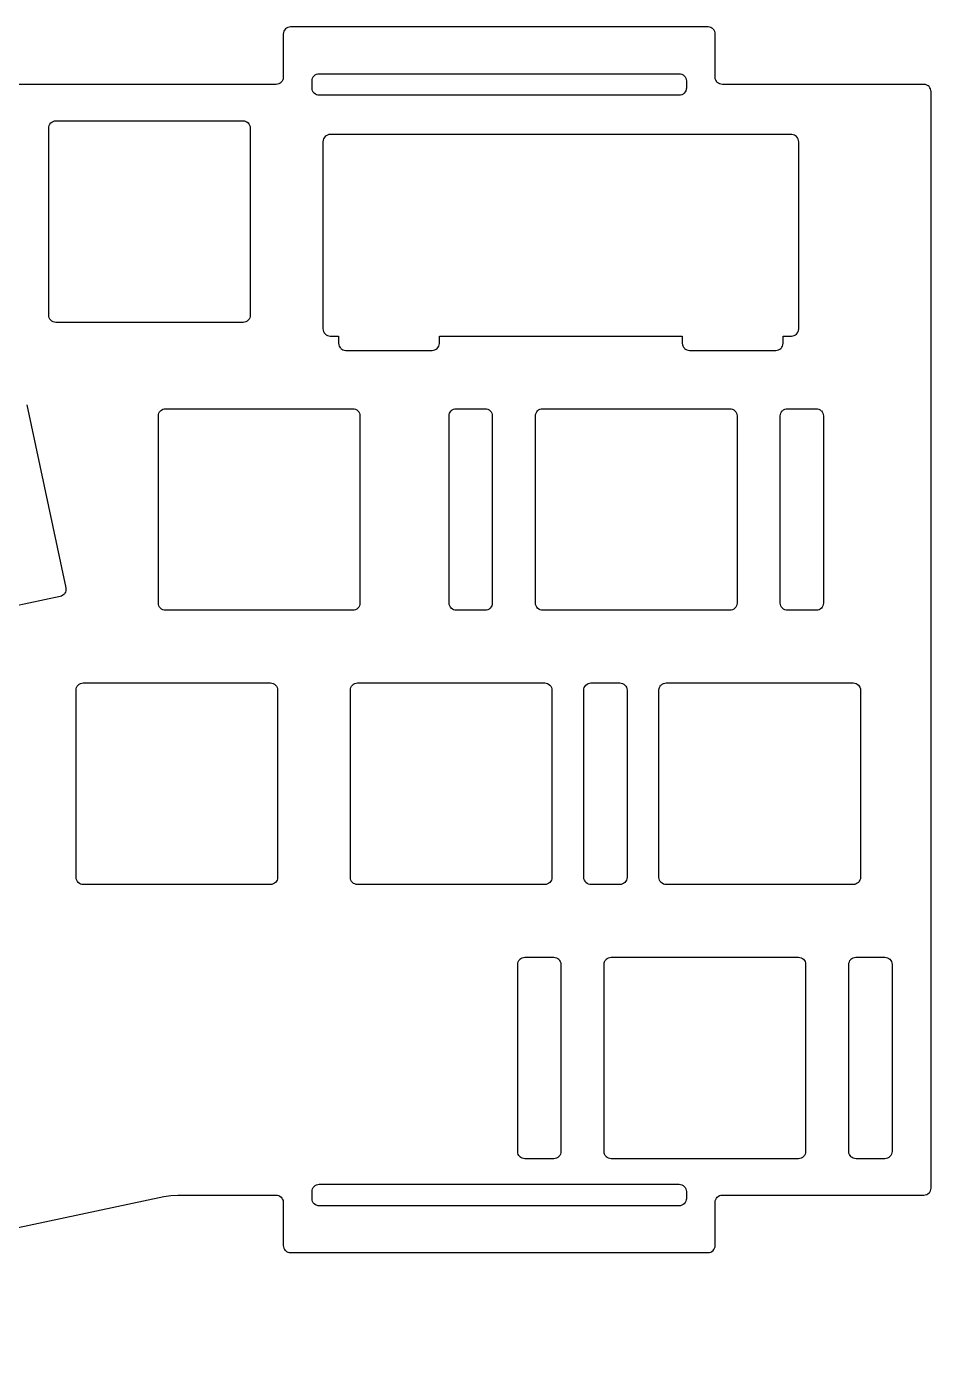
# Model space of a CAD drawing. Header units: millimetres. Extents: x 16 to 293, y 10 to 114.
# Drawn here: x 230.5 to 293.3, y 20.3 to 113.6 of the extents above; entities that cross this region are included whole.
import ezdxf

# ---------------------------------------------------------------- set-up
doc = ezdxf.new("R2010")
doc.units = ezdxf.units.MM
doc.layers.get('0').update_dxf_attribs({"lineweight": 25, "true_color": 0x000000})

# ---------------------------------------------------------------- blocks, each defined once
blk = doc.blocks.new('plate')
for p, q in [((95.592, 48.562), (95.494, 48.552)), ((124.592, 48.562), (95.592, 48.562)), ((124.69, 48.552), (124.596, 48.562)), ((95.103, 48.164), (95.092, 48.066)), ((95.092, 48.062), (95.092, 45.062)), ((95.133, 48.261), (95.103, 48.164)), ((95.176, 48.339), (95.133, 48.261)), ((95.239, 48.416), (95.176, 48.339)), ((95.315, 48.478), (95.242, 48.418)), ((95.401, 48.524), (95.315, 48.478)), ((95.494, 48.552), (95.401, 48.524)), ((124.784, 48.524), (124.69, 48.552)), ((124.87, 48.478), (124.784, 48.524)), ((124.946, 48.416), (124.87, 48.478)), ((125.013, 48.333), (124.949, 48.413)), ((125.059, 48.242), (125.013, 48.333)), ((125.085, 48.148), (125.059, 48.242)), ((125.092, 48.062), (125.085, 48.148)), ((125.092, 45.062), (125.092, 48.062)), ((95.056, 44.874), (95.008, 44.785)), ((95.083, 44.964), (95.056, 44.874)), ((95.092, 45.062), (95.083, 44.964)), ((97.092, 44.812), (97.1, 44.902)), ((97.1, 44.902), (97.127, 44.996)), ((97.127, 44.996), (97.176, 45.089)), ((97.176, 45.089), (97.236, 45.163)), ((97.239, 45.166), (97.312, 45.226)), ((97.312, 45.226), (97.401, 45.274)), ((97.401, 45.274), (97.494, 45.302)), ((97.494, 45.302), (97.588, 45.312)), ((97.592, 45.312), (122.592, 45.312)), ((122.592, 45.312), (122.69, 45.302)), ((122.69, 45.302), (122.78, 45.275)), ((122.78, 45.275), (122.863, 45.232)), ((122.863, 45.232), (122.943, 45.168)), ((122.946, 45.166), (123.006, 45.093)), ((123.006, 45.093), (123.051, 45.011)), ((123.051, 45.011), (123.082, 44.914)), ((123.082, 44.914), (123.092, 44.816)), ((125.104, 44.956), (125.092, 45.058)), ((125.132, 44.867), (125.104, 44.956)), ((125.178, 44.781), (125.132, 44.867)), ((94.592, 44.562), (30.35, 44.562)), ((94.69, 44.572), (94.596, 44.562)), ((94.784, 44.6), (94.69, 44.572)), ((94.87, 44.646), (94.784, 44.6)), ((94.946, 44.708), (94.87, 44.646)), ((95.008, 44.785), (94.949, 44.711)), ((97.092, 44.312), (97.092, 44.812)), ((97.103, 44.21), (97.092, 44.308)), ((97.132, 44.117), (97.103, 44.21)), ((97.176, 44.035), (97.132, 44.117)), ((97.239, 43.958), (97.176, 44.035)), ((97.321, 43.892), (97.242, 43.956)), ((97.401, 43.85), (97.321, 43.892)), ((122.873, 43.898), (122.787, 43.852)), ((122.946, 43.958), (122.873, 43.898)), ((123.013, 44.041), (122.949, 43.961)), ((123.057, 44.128), (123.013, 44.041)), ((123.085, 44.226), (123.057, 44.128)), ((123.092, 44.312), (123.085, 44.226)), ((123.092, 44.812), (123.092, 44.312)), ((125.239, 44.708), (125.178, 44.781)), ((125.315, 44.646), (125.242, 44.706)), ((125.401, 44.6), (125.315, 44.646)), ((125.494, 44.572), (125.401, 44.6)), ((125.592, 44.562), (125.494, 44.572)), ((139.592, 44.562), (125.592, 44.562)), ((139.705, 44.549), (139.6, 44.562)), ((139.794, 44.52), (139.705, 44.549)), ((139.881, 44.47), (139.794, 44.52)), ((139.951, 44.41), (139.881, 44.47)), ((140.013, 44.332), (139.951, 44.41)), ((140.056, 44.249), (140.013, 44.332)), ((140.083, 44.159), (140.056, 44.249)), ((140.092, 44.062), (140.083, 44.159)), ((140.092, -32.09), (140.092, 44.062)), ((97.498, 43.821), (97.401, 43.85)), ((97.592, 43.812), (97.498, 43.821)), ((122.592, 43.812), (97.592, 43.812)), ((122.694, 43.822), (122.596, 43.812)), ((122.787, 43.852), (122.694, 43.822)), ((79.104, 41.997), (79.197, 42.027)), ((79.104, 41.997), (79.197, 42.027)), ((79.197, 42.027), (79.295, 42.037)), ((79.197, 42.027), (79.295, 42.037)), ((79.299, 42.037), (92.299, 42.037)), ((79.299, 42.037), (92.299, 42.037)), ((92.299, 42.037), (92.401, 42.027)), ((92.299, 42.037), (92.401, 42.027)), ((92.401, 42.027), (92.486, 42)), ((92.401, 42.027), (92.486, 42)), ((78.799, 41.537), (78.807, 41.627)), ((78.799, 41.537), (78.807, 41.627)), ((78.799, 28.537), (78.799, 41.537)), ((78.799, 28.537), (78.799, 41.537)), ((78.807, 41.627), (78.834, 41.721)), ((78.807, 41.627), (78.834, 41.721)), ((78.834, 41.721), (78.883, 41.814)), ((78.834, 41.721), (78.883, 41.814)), ((78.883, 41.814), (78.942, 41.888)), ((78.883, 41.814), (78.942, 41.888)), ((78.945, 41.891), (79.018, 41.951)), ((78.945, 41.891), (79.018, 41.951)), ((79.018, 41.951), (79.104, 41.997)), ((79.018, 41.951), (79.104, 41.997)), ((92.486, 42), (92.573, 41.955)), ((92.486, 42), (92.573, 41.955)), ((92.573, 41.955), (92.649, 41.893)), ((92.573, 41.955), (92.649, 41.893)), ((92.652, 41.891), (92.712, 41.818)), ((92.652, 41.891), (92.712, 41.818)), ((92.712, 41.818), (92.759, 41.732)), ((92.712, 41.818), (92.759, 41.732)), ((92.759, 41.732), (92.789, 41.635)), ((92.759, 41.732), (92.789, 41.635)), ((92.789, 41.635), (92.799, 41.541)), ((92.789, 41.635), (92.799, 41.541)), ((92.799, 41.537), (92.799, 28.537)), ((92.799, 41.537), (92.799, 28.537)), ((97.859, 40.686), (97.848, 40.588)), ((97.859, 40.686), (97.848, 40.588)), ((97.848, 40.584), (97.848, 27.585)), ((97.848, 40.584), (97.848, 27.585)), ((97.889, 40.783), (97.859, 40.686)), ((97.889, 40.783), (97.859, 40.686)), ((97.935, 40.865), (97.889, 40.783)), ((97.935, 40.865), (97.889, 40.783)), ((97.995, 40.938), (97.935, 40.865)), ((97.995, 40.938), (97.935, 40.865)), ((98.071, 41.001), (97.998, 40.941)), ((98.071, 41.001), (97.998, 40.941)), ((98.157, 41.047), (98.071, 41.001)), ((98.157, 41.047), (98.071, 41.001)), ((98.251, 41.075), (98.157, 41.047)), ((98.251, 41.075), (98.157, 41.047)), ((98.349, 41.085), (98.251, 41.075)), ((98.349, 41.085), (98.251, 41.075)), ((111.348, 41.085), (98.349, 41.085)), ((111.348, 41.085), (98.349, 41.085)), ((111.36, 41.084), (111.348, 41.085)), ((111.36, 41.084), (111.348, 41.085)), ((130.399, 41.085), (111.36, 41.084)), ((130.399, 41.085), (111.36, 41.084)), ((130.503, 41.074), (130.407, 41.085)), ((130.503, 41.074), (130.407, 41.085)), ((130.593, 41.045), (130.503, 41.074)), ((130.593, 41.045), (130.503, 41.074)), ((130.681, 40.997), (130.593, 41.045)), ((130.681, 40.997), (130.593, 41.045)), ((130.752, 40.938), (130.681, 40.997)), ((130.752, 40.938), (130.681, 40.997)), ((130.815, 40.861), (130.752, 40.938)), ((130.815, 40.861), (130.752, 40.938)), ((130.862, 40.772), (130.815, 40.861)), ((130.862, 40.772), (130.815, 40.861)), ((130.889, 40.681), (130.862, 40.772)), ((130.889, 40.681), (130.862, 40.772)), ((130.898, 40.584), (130.889, 40.681)), ((130.898, 40.584), (130.889, 40.681)), ((130.898, 27.585), (130.898, 40.584)), ((130.898, 27.585), (130.898, 40.584)), ((78.808, 28.439), (78.799, 28.533)), ((78.808, 28.439), (78.799, 28.533)), ((78.838, 28.342), (78.808, 28.439)), ((78.838, 28.342), (78.808, 28.439)), ((78.883, 28.26), (78.838, 28.342)), ((78.883, 28.26), (78.838, 28.342)), ((78.945, 28.183), (78.883, 28.26)), ((78.945, 28.183), (78.883, 28.26)), ((79.024, 28.119), (78.948, 28.181)), ((79.024, 28.119), (78.948, 28.181)), ((79.111, 28.074), (79.024, 28.119)), ((79.111, 28.074), (79.024, 28.119)), ((79.204, 28.046), (79.111, 28.074)), ((79.204, 28.046), (79.111, 28.074)), ((79.299, 28.037), (79.204, 28.046)), ((79.299, 28.037), (79.204, 28.046)), ((92.299, 28.037), (79.299, 28.037)), ((92.299, 28.037), (79.299, 28.037)), ((92.401, 28.047), (92.303, 28.037)), ((92.401, 28.047), (92.303, 28.037)), ((92.494, 28.077), (92.401, 28.047)), ((92.494, 28.077), (92.401, 28.047)), ((92.579, 28.123), (92.494, 28.077)), ((92.579, 28.123), (92.494, 28.077)), ((92.652, 28.183), (92.579, 28.123)), ((92.652, 28.183), (92.579, 28.123)), ((92.717, 28.263), (92.655, 28.186)), ((92.717, 28.263), (92.655, 28.186)), ((92.764, 28.353), (92.717, 28.263)), ((92.764, 28.353), (92.717, 28.263)), ((92.79, 28.447), (92.764, 28.353)), ((92.79, 28.447), (92.764, 28.353)), ((92.799, 28.537), (92.79, 28.447)), ((92.799, 28.537), (92.79, 28.447)), ((97.848, 27.585), (97.856, 27.498)), ((97.848, 27.585), (97.856, 27.498)), ((97.856, 27.498), (97.883, 27.401)), ((97.856, 27.498), (97.883, 27.401)), ((97.883, 27.401), (97.928, 27.314)), ((97.883, 27.401), (97.928, 27.314)), ((97.928, 27.314), (97.992, 27.234)), ((97.928, 27.314), (97.992, 27.234)), ((97.995, 27.231), (98.071, 27.169)), ((97.995, 27.231), (98.071, 27.169)), ((98.071, 27.169), (98.157, 27.123)), ((98.071, 27.169), (98.157, 27.123)), ((98.157, 27.123), (98.251, 27.094)), ((98.157, 27.123), (98.251, 27.094)), ((98.251, 27.094), (98.345, 27.085)), ((98.251, 27.094), (98.345, 27.085)), ((98.349, 27.085), (98.937, 27.085)), ((98.349, 27.085), (98.937, 27.085)), ((98.937, 27.085), (98.937, 26.584)), ((98.937, 27.085), (98.937, 26.584)), ((105.937, 26.584), (105.937, 27.085)), ((105.937, 27.085), (122.812, 27.085)), ((105.937, 26.584), (105.937, 27.085)), ((105.937, 27.085), (122.812, 27.085)), ((122.812, 27.085), (122.812, 26.584)), ((122.812, 27.085), (122.812, 26.584)), ((129.813, 26.584), (129.813, 27.085)), ((129.813, 27.085), (130.399, 27.085)), ((129.813, 26.584), (129.813, 27.085)), ((129.813, 27.085), (130.399, 27.085)), ((130.399, 27.085), (130.488, 27.092)), ((130.399, 27.085), (130.488, 27.092)), ((130.488, 27.092), (130.586, 27.121)), ((130.488, 27.092), (130.586, 27.121)), ((130.586, 27.121), (130.668, 27.164)), ((130.586, 27.121), (130.668, 27.164)), ((130.668, 27.164), (130.747, 27.226)), ((130.668, 27.164), (130.747, 27.226)), ((130.747, 27.226), (130.811, 27.302)), ((130.747, 27.226), (130.811, 27.302)), ((130.811, 27.302), (130.859, 27.39)), ((130.811, 27.302), (130.859, 27.39)), ((130.859, 27.39), (130.887, 27.48)), ((130.859, 27.39), (130.887, 27.48)), ((130.887, 27.48), (130.898, 27.577)), ((130.887, 27.48), (130.898, 27.577)), ((98.937, 26.584), (98.947, 26.482)), ((98.937, 26.584), (98.947, 26.482)), ((98.947, 26.482), (98.975, 26.393)), ((98.947, 26.482), (98.975, 26.393)), ((98.975, 26.393), (99.021, 26.307)), ((98.975, 26.393), (99.021, 26.307)), ((99.021, 26.307), (99.08, 26.233)), ((99.021, 26.307), (99.08, 26.233)), ((99.083, 26.231), (99.156, 26.17)), ((99.083, 26.231), (99.156, 26.17)), ((99.156, 26.17), (99.238, 26.125)), ((99.156, 26.17), (99.238, 26.125)), ((105.632, 26.123), (105.72, 26.172)), ((105.632, 26.123), (105.72, 26.172)), ((105.72, 26.172), (105.79, 26.231)), ((105.72, 26.172), (105.79, 26.231)), ((105.79, 26.231), (105.849, 26.302)), ((105.79, 26.231), (105.849, 26.302)), ((105.849, 26.302), (105.898, 26.39)), ((105.849, 26.302), (105.898, 26.39)), ((105.898, 26.39), (105.924, 26.472)), ((105.898, 26.39), (105.924, 26.472)), ((105.924, 26.472), (105.937, 26.576)), ((105.924, 26.472), (105.937, 26.576)), ((122.812, 26.584), (122.822, 26.486)), ((122.812, 26.584), (122.822, 26.486)), ((122.822, 26.486), (122.849, 26.396)), ((122.822, 26.486), (122.849, 26.396)), ((122.849, 26.396), (122.894, 26.31)), ((122.849, 26.396), (122.894, 26.31)), ((122.894, 26.31), (122.956, 26.233)), ((122.894, 26.31), (122.956, 26.233)), ((122.959, 26.231), (123.038, 26.166)), ((122.959, 26.231), (123.038, 26.166)), ((123.038, 26.166), (123.121, 26.122)), ((123.038, 26.166), (123.121, 26.122)), ((129.5, 26.121), (129.59, 26.168)), ((129.5, 26.121), (129.59, 26.168)), ((129.59, 26.168), (129.663, 26.228)), ((129.59, 26.168), (129.663, 26.228)), ((129.666, 26.231), (129.729, 26.307)), ((129.666, 26.231), (129.729, 26.307)), ((129.729, 26.307), (129.772, 26.386)), ((129.729, 26.307), (129.772, 26.386)), ((129.772, 26.386), (129.802, 26.482)), ((129.772, 26.386), (129.802, 26.482)), ((129.802, 26.482), (129.813, 26.58)), ((129.802, 26.482), (129.813, 26.58)), ((99.238, 26.125), (99.331, 26.095)), ((99.238, 26.125), (99.331, 26.095)), ((99.331, 26.095), (99.433, 26.084)), ((99.331, 26.095), (99.433, 26.084)), ((99.437, 26.084), (105.437, 26.084)), ((99.437, 26.084), (105.437, 26.084)), ((105.437, 26.084), (105.534, 26.094)), ((105.437, 26.084), (105.534, 26.094)), ((105.534, 26.094), (105.632, 26.123)), ((105.534, 26.094), (105.632, 26.123)), ((123.121, 26.122), (123.215, 26.094)), ((123.121, 26.122), (123.215, 26.094)), ((123.215, 26.094), (123.309, 26.084)), ((123.215, 26.094), (123.309, 26.084)), ((123.313, 26.084), (129.312, 26.084)), ((123.313, 26.084), (129.312, 26.084)), ((129.312, 26.084), (129.41, 26.094)), ((129.312, 26.084), (129.41, 26.094)), ((129.41, 26.094), (129.5, 26.121)), ((129.41, 26.094), (129.5, 26.121)), ((77.286, 22.302), (79.989, 9.586)), ((77.286, 22.302), (79.989, 9.586)), ((86.419, 21.535), (86.428, 21.629)), ((86.419, 21.535), (86.428, 21.629)), ((86.419, 8.535), (86.419, 21.535)), ((86.419, 8.535), (86.419, 21.535)), ((86.428, 21.629), (86.454, 21.719)), ((86.428, 21.629), (86.454, 21.719)), ((86.454, 21.719), (86.503, 21.812)), ((86.454, 21.719), (86.503, 21.812)), ((86.503, 21.812), (86.562, 21.885)), ((86.503, 21.812), (86.562, 21.885)), ((86.565, 21.888), (86.635, 21.946)), ((86.565, 21.888), (86.635, 21.946)), ((86.635, 21.946), (86.724, 21.995)), ((86.635, 21.946), (86.724, 21.995)), ((86.724, 21.995), (86.817, 22.024)), ((86.724, 21.995), (86.817, 22.024)), ((86.817, 22.024), (86.915, 22.035)), ((86.817, 22.024), (86.915, 22.035)), ((86.919, 22.035), (99.919, 22.035)), ((86.919, 22.035), (99.919, 22.035)), ((99.919, 22.035), (100.02, 22.024)), ((99.919, 22.035), (100.02, 22.024)), ((100.02, 22.024), (100.11, 21.997)), ((100.02, 22.024), (100.11, 21.997)), ((100.11, 21.997), (100.196, 21.951)), ((100.11, 21.997), (100.196, 21.951)), ((100.196, 21.951), (100.269, 21.891)), ((100.196, 21.951), (100.269, 21.891)), ((100.272, 21.888), (100.332, 21.815)), ((100.272, 21.888), (100.332, 21.815)), ((100.332, 21.815), (100.379, 21.729)), ((100.332, 21.815), (100.379, 21.729)), ((100.379, 21.729), (100.409, 21.633)), ((100.379, 21.729), (100.409, 21.633)), ((100.409, 21.633), (100.419, 21.539)), ((100.409, 21.633), (100.419, 21.539)), ((100.419, 21.535), (100.419, 8.535)), ((100.419, 21.535), (100.419, 8.535)), ((106.613, 21.534), (106.622, 21.625)), ((106.614, 8.534), (106.614, 21.534)), ((106.622, 21.625), (106.649, 21.718)), ((106.649, 21.718), (106.693, 21.805)), ((106.693, 21.805), (106.757, 21.885)), ((106.76, 21.888), (106.833, 21.948)), ((106.833, 21.948), (106.919, 21.995)), ((106.919, 21.995), (107.012, 22.024)), ((107.012, 22.024), (107.11, 22.034)), ((107.114, 22.034), (109.114, 22.034)), ((109.114, 22.034), (109.212, 22.025)), ((109.212, 22.025), (109.308, 21.995)), ((109.308, 21.995), (109.394, 21.948)), ((109.394, 21.948), (109.464, 21.891)), ((109.467, 21.888), (109.527, 21.815)), ((109.527, 21.815), (109.572, 21.733)), ((109.572, 21.733), (109.603, 21.636)), ((109.603, 21.636), (109.613, 21.538)), ((109.614, 21.534), (109.614, 8.534)), ((112.613, 21.534), (112.622, 21.625)), ((112.613, 21.534), (112.622, 21.625)), ((112.613, 8.534), (112.613, 21.534)), ((112.613, 8.534), (112.613, 21.534)), ((112.622, 21.625), (112.649, 21.718)), ((112.622, 21.625), (112.649, 21.718)), ((112.649, 21.718), (112.697, 21.812)), ((112.649, 21.718), (112.697, 21.812)), ((112.697, 21.812), (112.757, 21.885)), ((112.697, 21.812), (112.757, 21.885)), ((112.76, 21.888), (112.833, 21.948)), ((112.76, 21.888), (112.833, 21.948)), ((112.833, 21.948), (112.919, 21.995)), ((112.833, 21.948), (112.919, 21.995)), ((112.919, 21.995), (113.015, 22.025)), ((112.919, 21.995), (113.015, 22.025)), ((113.015, 22.025), (113.109, 22.034)), ((113.015, 22.025), (113.109, 22.034)), ((113.113, 22.034), (126.113, 22.034)), ((113.114, 22.034), (126.113, 22.034)), ((126.113, 22.034), (126.211, 22.025)), ((126.113, 22.034), (126.211, 22.025)), ((126.211, 22.025), (126.301, 21.998)), ((126.211, 22.025), (126.301, 21.998)), ((126.301, 21.998), (126.388, 21.952)), ((126.301, 21.998), (126.388, 21.952)), ((126.388, 21.952), (126.464, 21.891)), ((126.388, 21.952), (126.464, 21.891)), ((126.467, 21.888), (126.527, 21.815)), ((126.467, 21.888), (126.527, 21.815)), ((126.527, 21.815), (126.574, 21.729)), ((126.527, 21.815), (126.574, 21.729)), ((126.574, 21.729), (126.604, 21.632)), ((126.574, 21.729), (126.604, 21.632)), ((126.604, 21.632), (126.613, 21.538)), ((126.604, 21.632), (126.613, 21.538)), ((126.613, 21.534), (126.613, 8.534)), ((126.613, 21.534), (126.613, 8.534)), ((129.613, 8.534), (129.613, 21.534)), ((129.614, 21.534), (129.622, 21.625)), ((129.622, 21.625), (129.649, 21.718)), ((129.649, 21.718), (129.697, 21.812)), ((129.697, 21.812), (129.757, 21.885)), ((129.76, 21.888), (129.833, 21.948)), ((129.833, 21.948), (129.922, 21.996)), ((129.922, 21.996), (130.015, 22.025)), ((130.015, 22.025), (130.109, 22.034)), ((130.113, 22.034), (132.113, 22.034)), ((132.113, 22.034), (132.211, 22.025)), ((132.211, 22.025), (132.301, 21.998)), ((132.301, 21.998), (132.388, 21.952)), ((132.388, 21.952), (132.464, 21.891)), ((132.467, 21.888), (132.527, 21.815)), ((132.527, 21.815), (132.575, 21.726)), ((132.575, 21.726), (132.604, 21.632)), ((132.604, 21.632), (132.614, 21.538)), ((132.613, 21.534), (132.613, 8.534)), ((79.992, 9.391), (79.965, 9.297)), ((79.992, 9.391), (79.965, 9.297)), ((79.989, 9.586), (80, 9.488)), ((79.989, 9.586), (80, 9.488)), ((80, 9.488), (79.992, 9.391)), ((80, 9.488), (79.992, 9.391)), ((79.604, 8.993), (66.888, 6.29)), ((79.604, 8.993), (66.888, 6.29)), ((79.698, 9.023), (79.608, 8.994)), ((79.698, 9.023), (79.608, 8.994)), ((79.79, 9.074), (79.698, 9.023)), ((79.79, 9.074), (79.698, 9.023)), ((79.858, 9.133), (79.79, 9.074)), ((79.858, 9.133), (79.79, 9.074)), ((79.919, 9.21), (79.858, 9.133)), ((79.919, 9.21), (79.858, 9.133)), ((79.965, 9.297), (79.921, 9.213)), ((79.965, 9.297), (79.921, 9.213)), ((86.429, 8.433), (86.419, 8.531)), ((86.429, 8.433), (86.419, 8.531)), ((86.458, 8.34), (86.429, 8.433)), ((86.458, 8.34), (86.429, 8.433)), ((100.41, 8.44), (100.384, 8.35)), ((100.41, 8.44), (100.384, 8.35)), ((100.419, 8.535), (100.41, 8.44)), ((100.419, 8.535), (100.41, 8.44)), ((106.623, 8.436), (106.613, 8.53)), ((106.653, 8.339), (106.623, 8.436)), ((109.606, 8.448), (109.578, 8.35)), ((109.613, 8.534), (109.606, 8.448)), ((112.624, 8.433), (112.613, 8.53)), ((112.624, 8.433), (112.613, 8.53)), ((112.655, 8.336), (112.624, 8.433)), ((112.655, 8.336), (112.624, 8.433)), ((126.605, 8.44), (126.578, 8.35)), ((126.605, 8.44), (126.578, 8.35)), ((126.613, 8.534), (126.605, 8.44)), ((126.613, 8.534), (126.605, 8.44)), ((129.624, 8.433), (129.614, 8.53)), ((129.655, 8.336), (129.624, 8.433)), ((132.605, 8.44), (132.578, 8.35)), ((132.614, 8.534), (132.605, 8.44)), ((86.503, 8.257), (86.458, 8.34)), ((86.503, 8.257), (86.458, 8.34)), ((86.565, 8.181), (86.503, 8.257)), ((86.565, 8.181), (86.503, 8.257)), ((86.644, 8.116), (86.568, 8.178)), ((86.644, 8.116), (86.568, 8.178)), ((86.735, 8.07), (86.644, 8.116)), ((86.735, 8.07), (86.644, 8.116)), ((86.828, 8.043), (86.735, 8.07)), ((86.828, 8.043), (86.735, 8.07)), ((86.919, 8.035), (86.828, 8.043)), ((86.919, 8.035), (86.828, 8.043)), ((99.919, 8.035), (86.919, 8.035)), ((99.919, 8.035), (86.919, 8.035)), ((100.017, 8.044), (99.923, 8.035)), ((100.017, 8.044), (99.923, 8.035)), ((100.114, 8.074), (100.017, 8.044)), ((100.114, 8.074), (100.017, 8.044)), ((100.199, 8.121), (100.114, 8.074)), ((100.199, 8.121), (100.114, 8.074)), ((100.272, 8.181), (100.199, 8.121)), ((100.272, 8.181), (100.199, 8.121)), ((100.337, 8.26), (100.275, 8.184)), ((100.337, 8.26), (100.275, 8.184)), ((100.384, 8.35), (100.337, 8.26)), ((100.384, 8.35), (100.337, 8.26)), ((106.7, 8.254), (106.653, 8.339)), ((106.76, 8.181), (106.7, 8.254)), ((106.839, 8.116), (106.763, 8.178)), ((106.926, 8.071), (106.839, 8.116)), ((107.019, 8.043), (106.926, 8.071)), ((107.114, 8.034), (107.019, 8.043)), ((109.114, 8.034), (107.114, 8.034)), ((109.215, 8.045), (109.118, 8.034)), ((109.308, 8.074), (109.215, 8.045)), ((109.394, 8.121), (109.308, 8.074)), ((109.467, 8.181), (109.394, 8.121)), ((109.534, 8.264), (109.47, 8.184)), ((109.578, 8.35), (109.534, 8.264)), ((112.697, 8.257), (112.655, 8.336)), ((112.697, 8.257), (112.655, 8.336)), ((112.76, 8.181), (112.697, 8.257)), ((112.76, 8.181), (112.697, 8.257)), ((112.839, 8.116), (112.763, 8.178)), ((112.839, 8.116), (112.763, 8.178)), ((112.926, 8.071), (112.839, 8.116)), ((112.926, 8.071), (112.839, 8.116)), ((113.019, 8.043), (112.926, 8.071)), ((113.019, 8.043), (112.926, 8.071)), ((113.114, 8.034), (113.019, 8.043)), ((113.114, 8.034), (113.019, 8.043)), ((126.113, 8.034), (113.113, 8.034)), ((126.113, 8.034), (113.114, 8.034)), ((126.215, 8.045), (126.117, 8.034)), ((126.215, 8.045), (126.117, 8.034)), ((126.308, 8.074), (126.215, 8.045)), ((126.308, 8.074), (126.215, 8.045)), ((126.394, 8.121), (126.308, 8.074)), ((126.394, 8.121), (126.308, 8.074)), ((126.467, 8.181), (126.394, 8.121)), ((126.467, 8.181), (126.394, 8.121)), ((126.532, 8.26), (126.47, 8.184)), ((126.532, 8.26), (126.47, 8.184)), ((126.578, 8.35), (126.532, 8.26)), ((126.578, 8.35), (126.532, 8.26)), ((129.697, 8.257), (129.655, 8.336)), ((129.76, 8.181), (129.697, 8.257)), ((129.833, 8.121), (129.763, 8.178)), ((129.922, 8.072), (129.833, 8.121)), ((130.019, 8.043), (129.922, 8.072)), ((130.113, 8.034), (130.019, 8.043)), ((132.113, 8.034), (130.113, 8.034)), ((132.215, 8.045), (132.117, 8.034)), ((132.308, 8.074), (132.215, 8.045)), ((132.394, 8.121), (132.308, 8.074)), ((132.467, 8.181), (132.394, 8.121)), ((132.532, 8.26), (132.47, 8.184)), ((132.578, 8.35), (132.532, 8.26)), ((80.788, 2.762), (80.847, 2.835)), ((80.788, 2.762), (80.847, 2.835)), ((80.85, 2.838), (80.926, 2.901)), ((80.85, 2.838), (80.926, 2.901)), ((80.926, 2.901), (81.012, 2.947)), ((80.926, 2.901), (81.012, 2.947)), ((81.012, 2.947), (81.106, 2.975)), ((81.012, 2.947), (81.106, 2.975)), ((81.106, 2.975), (81.2, 2.985)), ((81.106, 2.975), (81.2, 2.985)), ((81.204, 2.985), (94.204, 2.985)), ((81.204, 2.985), (94.204, 2.985)), ((94.204, 2.985), (94.302, 2.975)), ((94.204, 2.985), (94.302, 2.975)), ((94.302, 2.975), (94.395, 2.947)), ((94.302, 2.975), (94.395, 2.947)), ((94.395, 2.947), (94.481, 2.901)), ((94.395, 2.947), (94.481, 2.901)), ((94.481, 2.901), (94.554, 2.841)), ((94.481, 2.901), (94.554, 2.841)), ((94.557, 2.838), (94.617, 2.765)), ((94.557, 2.838), (94.617, 2.765)), ((99.838, 2.762), (99.897, 2.835)), ((99.838, 2.762), (99.897, 2.835)), ((99.9, 2.838), (99.973, 2.898)), ((99.9, 2.838), (99.973, 2.898)), ((99.973, 2.898), (100.062, 2.947)), ((99.973, 2.898), (100.062, 2.947)), ((100.062, 2.947), (100.156, 2.975)), ((100.062, 2.947), (100.156, 2.975)), ((100.156, 2.975), (100.25, 2.985)), ((100.156, 2.975), (100.25, 2.985)), ((100.254, 2.985), (113.254, 2.985)), ((100.254, 2.985), (113.254, 2.985)), ((113.254, 2.985), (113.352, 2.975)), ((113.254, 2.985), (113.352, 2.975)), ((113.352, 2.975), (113.445, 2.947)), ((113.352, 2.975), (113.445, 2.947)), ((113.445, 2.947), (113.524, 2.905)), ((113.445, 2.947), (113.524, 2.905)), ((113.524, 2.905), (113.604, 2.841)), ((113.524, 2.905), (113.604, 2.841)), ((113.607, 2.838), (113.67, 2.762)), ((113.607, 2.838), (113.67, 2.762)), ((116.054, 2.762), (116.113, 2.835)), ((116.116, 2.838), (116.192, 2.901)), ((116.192, 2.901), (116.279, 2.947)), ((116.279, 2.947), (116.372, 2.975)), ((116.372, 2.975), (116.466, 2.985)), ((116.47, 2.985), (118.47, 2.985)), ((118.47, 2.985), (118.568, 2.975)), ((118.568, 2.975), (118.661, 2.947)), ((118.661, 2.947), (118.747, 2.901)), ((118.747, 2.901), (118.82, 2.841)), ((118.823, 2.838), (118.886, 2.762)), ((121.268, 2.759), (121.33, 2.835)), ((121.268, 2.759), (121.33, 2.835)), ((121.332, 2.838), (121.409, 2.901)), ((121.332, 2.838), (121.409, 2.901)), ((121.409, 2.901), (121.495, 2.947)), ((121.409, 2.901), (121.495, 2.947)), ((121.495, 2.947), (121.588, 2.975)), ((121.495, 2.947), (121.588, 2.975)), ((121.588, 2.975), (121.682, 2.985)), ((121.588, 2.975), (121.682, 2.985)), ((121.686, 2.985), (134.686, 2.985)), ((121.686, 2.985), (134.686, 2.985)), ((134.686, 2.985), (134.784, 2.975)), ((134.686, 2.985), (134.784, 2.975)), ((134.784, 2.975), (134.877, 2.947)), ((134.784, 2.975), (134.877, 2.947)), ((134.877, 2.947), (134.963, 2.901)), ((134.877, 2.947), (134.963, 2.901)), ((134.963, 2.901), (135.037, 2.841)), ((134.963, 2.901), (135.037, 2.841)), ((135.04, 2.838), (135.102, 2.762)), ((135.04, 2.838), (135.102, 2.762)), ((80.704, 2.485), (80.713, 2.579)), ((80.704, 2.485), (80.713, 2.579)), ((80.704, -10.515), (80.704, 2.485)), ((80.704, -10.515), (80.704, 2.485)), ((80.713, 2.579), (80.739, 2.669)), ((80.713, 2.579), (80.739, 2.669)), ((80.739, 2.669), (80.788, 2.762)), ((80.739, 2.669), (80.788, 2.762)), ((94.617, 2.765), (94.664, 2.68)), ((94.617, 2.765), (94.664, 2.68)), ((94.664, 2.68), (94.694, 2.583)), ((94.664, 2.68), (94.694, 2.583)), ((94.694, 2.583), (94.704, 2.489)), ((94.694, 2.583), (94.704, 2.489)), ((94.704, 2.485), (94.704, -10.515)), ((94.704, 2.485), (94.704, -10.515)), ((99.754, 2.485), (99.764, 2.586)), ((99.754, 2.485), (99.764, 2.586)), ((99.754, -10.515), (99.754, 2.485)), ((99.754, -10.515), (99.754, 2.485)), ((99.764, 2.586), (99.792, 2.676)), ((99.764, 2.586), (99.792, 2.676)), ((99.792, 2.676), (99.838, 2.762)), ((99.792, 2.676), (99.838, 2.762)), ((113.67, 2.762), (113.716, 2.676)), ((113.67, 2.762), (113.716, 2.676)), ((113.716, 2.676), (113.743, 2.586)), ((113.716, 2.676), (113.743, 2.586)), ((113.743, 2.586), (113.753, 2.489)), ((113.743, 2.586), (113.753, 2.489)), ((113.753, 2.485), (113.753, -10.515)), ((113.754, 2.485), (113.754, -10.515)), ((115.97, 2.485), (115.979, 2.579)), ((115.97, -10.515), (115.97, 2.485)), ((115.979, 2.579), (116.005, 2.669)), ((116.005, 2.669), (116.054, 2.762)), ((118.886, 2.762), (118.929, 2.683)), ((118.929, 2.683), (118.959, 2.586)), ((118.959, 2.586), (118.97, 2.489)), ((118.97, 2.485), (118.97, -10.515)), ((121.186, 2.485), (121.197, 2.59)), ((121.186, 2.485), (121.197, 2.59)), ((121.186, -10.515), (121.186, 2.485)), ((121.186, -10.515), (121.186, 2.485)), ((121.197, 2.59), (121.224, 2.676)), ((121.197, 2.59), (121.224, 2.676)), ((121.224, 2.676), (121.268, 2.759)), ((121.224, 2.676), (121.268, 2.759)), ((135.102, 2.762), (135.145, 2.683)), ((135.102, 2.762), (135.145, 2.683)), ((135.145, 2.683), (135.176, 2.586)), ((135.145, 2.683), (135.176, 2.586)), ((135.176, 2.586), (135.186, 2.489)), ((135.176, 2.586), (135.186, 2.489)), ((135.186, 2.485), (135.186, -10.515)), ((135.186, 2.485), (135.186, -10.515)), ((80.715, -10.621), (80.704, -10.519)), ((80.715, -10.621), (80.704, -10.519)), ((80.745, -10.714), (80.715, -10.621)), ((80.745, -10.714), (80.715, -10.621)), ((80.79, -10.796), (80.745, -10.714)), ((80.79, -10.796), (80.745, -10.714)), ((80.85, -10.869), (80.79, -10.796)), ((80.85, -10.869), (80.79, -10.796)), ((80.929, -10.934), (80.853, -10.872)), ((80.929, -10.934), (80.853, -10.872)), ((81.02, -10.98), (80.929, -10.934)), ((81.02, -10.98), (80.929, -10.934)), ((81.109, -11.006), (81.02, -10.98)), ((81.109, -11.006), (81.02, -10.98)), ((81.204, -11.015), (81.109, -11.006)), ((81.204, -11.015), (81.109, -11.006)), ((94.204, -11.015), (81.204, -11.015)), ((94.204, -11.015), (81.204, -11.015)), ((94.302, -11.006), (94.208, -11.015)), ((94.302, -11.006), (94.208, -11.015)), ((94.399, -10.976), (94.302, -11.006)), ((94.399, -10.976), (94.302, -11.006)), ((94.481, -10.931), (94.399, -10.976)), ((94.481, -10.931), (94.399, -10.976)), ((94.557, -10.869), (94.481, -10.931)), ((94.557, -10.869), (94.481, -10.931)), ((94.622, -10.79), (94.56, -10.866)), ((94.622, -10.79), (94.56, -10.866)), ((94.667, -10.703), (94.622, -10.79)), ((94.667, -10.703), (94.622, -10.79)), ((94.695, -10.61), (94.667, -10.703)), ((94.695, -10.61), (94.667, -10.703)), ((94.704, -10.515), (94.695, -10.61)), ((94.704, -10.515), (94.695, -10.61)), ((99.764, -10.617), (99.754, -10.519)), ((99.764, -10.617), (99.754, -10.519)), ((99.792, -10.707), (99.764, -10.617)), ((99.792, -10.707), (99.764, -10.617)), ((99.842, -10.799), (99.792, -10.707)), ((99.842, -10.799), (99.792, -10.707)), ((99.9, -10.869), (99.842, -10.799)), ((99.9, -10.869), (99.842, -10.799)), ((99.983, -10.936), (99.903, -10.872)), ((99.983, -10.936), (99.903, -10.872)), ((100.066, -10.979), (99.983, -10.936)), ((100.066, -10.979), (99.983, -10.936)), ((100.156, -11.006), (100.066, -10.979)), ((100.156, -11.006), (100.066, -10.979)), ((100.254, -11.015), (100.156, -11.006)), ((100.254, -11.015), (100.156, -11.006)), ((113.254, -11.015), (100.254, -11.015)), ((113.254, -11.015), (100.254, -11.015)), ((113.352, -11.006), (113.258, -11.015)), ((113.352, -11.006), (113.258, -11.015)), ((113.449, -10.976), (113.352, -11.006)), ((113.449, -10.976), (113.352, -11.006)), ((113.534, -10.929), (113.449, -10.976)), ((113.534, -10.929), (113.449, -10.976)), ((113.607, -10.869), (113.534, -10.929)), ((113.607, -10.869), (113.534, -10.929)), ((113.674, -10.786), (113.61, -10.866)), ((113.674, -10.786), (113.61, -10.866)), ((113.716, -10.707), (113.674, -10.786)), ((113.716, -10.707), (113.674, -10.786)), ((113.743, -10.617), (113.716, -10.707)), ((113.743, -10.617), (113.716, -10.707)), ((113.753, -10.515), (113.743, -10.617)), ((113.753, -10.515), (113.743, -10.617)), ((115.979, -10.613), (115.97, -10.519)), ((116.009, -10.71), (115.979, -10.613)), ((116.054, -10.793), (116.009, -10.71)), ((116.116, -10.869), (116.054, -10.793)), ((116.196, -10.934), (116.119, -10.872)), ((116.286, -10.98), (116.196, -10.934)), ((116.379, -11.007), (116.286, -10.98)), ((116.47, -11.015), (116.379, -11.007)), ((118.47, -11.015), (116.47, -11.015)), ((118.568, -11.006), (118.474, -11.015)), ((118.665, -10.976), (118.568, -11.006)), ((118.747, -10.931), (118.665, -10.976)), ((118.823, -10.869), (118.747, -10.931)), ((118.886, -10.793), (118.826, -10.866)), ((118.933, -10.703), (118.886, -10.793)), ((118.961, -10.61), (118.933, -10.703)), ((118.97, -10.515), (118.961, -10.61)), ((121.197, -10.621), (121.186, -10.519)), ((121.197, -10.621), (121.186, -10.519)), ((121.226, -10.71), (121.197, -10.621)), ((121.226, -10.71), (121.197, -10.621)), ((121.272, -10.796), (121.226, -10.71)), ((121.272, -10.796), (121.226, -10.71)), ((121.332, -10.869), (121.272, -10.796)), ((121.332, -10.869), (121.272, -10.796)), ((121.409, -10.931), (121.335, -10.872)), ((121.409, -10.931), (121.335, -10.872)), ((121.502, -10.98), (121.409, -10.931)), ((121.502, -10.98), (121.409, -10.931)), ((121.596, -11.007), (121.502, -10.98)), ((121.596, -11.007), (121.502, -10.98)), ((121.686, -11.015), (121.596, -11.007)), ((121.686, -11.015), (121.596, -11.007)), ((134.686, -11.015), (121.686, -11.015)), ((134.686, -11.015), (121.686, -11.015)), ((134.784, -11.006), (134.69, -11.015)), ((134.784, -11.006), (134.69, -11.015)), ((134.881, -10.976), (134.784, -11.006)), ((134.881, -10.976), (134.784, -11.006)), ((134.967, -10.929), (134.881, -10.976)), ((134.967, -10.929), (134.881, -10.976)), ((135.04, -10.869), (134.967, -10.929)), ((135.04, -10.869), (134.967, -10.929)), ((135.106, -10.786), (135.042, -10.866)), ((135.106, -10.786), (135.042, -10.866)), ((135.149, -10.703), (135.106, -10.786)), ((135.149, -10.703), (135.106, -10.786)), ((135.177, -10.61), (135.149, -10.703)), ((135.177, -10.61), (135.149, -10.703)), ((135.186, -10.515), (135.177, -10.61)), ((135.186, -10.515), (135.177, -10.61)), ((111.376, -16.565), (111.384, -16.475)), ((111.376, -29.565), (111.376, -16.565)), ((111.384, -16.475), (111.411, -16.381)), ((111.411, -16.381), (111.454, -16.298)), ((111.454, -16.298), (111.52, -16.215)), ((111.523, -16.212), (111.595, -16.152)), ((111.595, -16.152), (111.685, -16.103)), ((111.685, -16.103), (111.774, -16.076)), ((111.774, -16.076), (111.872, -16.065)), ((111.876, -16.065), (113.876, -16.065)), ((113.876, -16.065), (113.978, -16.076)), ((113.978, -16.076), (114.064, -16.102)), ((114.064, -16.102), (114.153, -16.149)), ((114.153, -16.149), (114.227, -16.209)), ((114.23, -16.212), (114.29, -16.285)), ((114.29, -16.285), (114.337, -16.37)), ((114.337, -16.37), (114.366, -16.467)), ((114.366, -16.467), (114.376, -16.561)), ((114.376, -16.565), (114.376, -29.565)), ((117.376, -16.565), (117.387, -16.464)), ((117.376, -16.565), (117.387, -16.464)), ((117.376, -29.565), (117.376, -16.565)), ((117.376, -29.565), (117.376, -16.565)), ((117.387, -16.464), (117.413, -16.378)), ((117.387, -16.464), (117.413, -16.378)), ((117.413, -16.378), (117.458, -16.291)), ((117.413, -16.378), (117.458, -16.291)), ((117.458, -16.291), (117.52, -16.215)), ((117.458, -16.291), (117.52, -16.215)), ((117.522, -16.212), (117.595, -16.152)), ((117.522, -16.212), (117.595, -16.152)), ((117.595, -16.152), (117.681, -16.105)), ((117.595, -16.152), (117.681, -16.105)), ((117.681, -16.105), (117.774, -16.076)), ((117.681, -16.105), (117.774, -16.076)), ((117.774, -16.076), (117.872, -16.065)), ((117.774, -16.076), (117.872, -16.065)), ((117.876, -16.065), (130.876, -16.065)), ((117.876, -16.065), (130.876, -16.065)), ((130.876, -16.065), (130.978, -16.076)), ((130.876, -16.065), (130.978, -16.076)), ((130.978, -16.076), (131.067, -16.103)), ((130.978, -16.076), (131.067, -16.103)), ((131.067, -16.103), (131.153, -16.149)), ((131.067, -16.103), (131.153, -16.149)), ((131.153, -16.149), (131.227, -16.209)), ((131.153, -16.149), (131.227, -16.209)), ((131.23, -16.212), (131.29, -16.285)), ((131.23, -16.212), (131.29, -16.285)), ((131.29, -16.285), (131.335, -16.367)), ((131.29, -16.285), (131.335, -16.367)), ((131.335, -16.367), (131.366, -16.464)), ((131.335, -16.367), (131.366, -16.464)), ((131.366, -16.464), (131.376, -16.561)), ((131.366, -16.464), (131.376, -16.561)), ((131.376, -16.565), (131.376, -29.565)), ((131.376, -16.565), (131.376, -29.565)), ((134.376, -16.565), (134.385, -16.471)), ((134.376, -29.565), (134.376, -16.565)), ((134.385, -16.471), (134.413, -16.378)), ((134.413, -16.378), (134.458, -16.291)), ((134.458, -16.291), (134.52, -16.215)), ((134.522, -16.212), (134.595, -16.152)), ((134.595, -16.152), (134.681, -16.105)), ((134.681, -16.105), (134.774, -16.076)), ((134.774, -16.076), (134.872, -16.065)), ((134.876, -16.065), (136.876, -16.065)), ((136.876, -16.065), (136.978, -16.076)), ((136.978, -16.076), (137.067, -16.103)), ((137.067, -16.103), (137.157, -16.152)), ((137.157, -16.152), (137.227, -16.209)), ((137.23, -16.212), (137.292, -16.288)), ((137.292, -16.288), (137.335, -16.367)), ((137.335, -16.367), (137.366, -16.464)), ((137.366, -16.464), (137.376, -16.561)), ((137.376, -16.565), (137.376, -29.565)), ((111.387, -29.667), (111.376, -29.569)), ((111.416, -29.76), (111.387, -29.667)), ((111.46, -29.843), (111.416, -29.76)), ((111.523, -29.919), (111.46, -29.843)), ((114.294, -29.84), (114.232, -29.916)), ((114.34, -29.753), (114.294, -29.84)), ((114.366, -29.663), (114.34, -29.753)), ((114.376, -29.565), (114.366, -29.663)), ((117.387, -29.667), (117.376, -29.569)), ((117.387, -29.667), (117.376, -29.569)), ((117.413, -29.753), (117.387, -29.667)), ((117.413, -29.753), (117.387, -29.667)), ((117.458, -29.84), (117.413, -29.753)), ((117.458, -29.84), (117.413, -29.753)), ((117.522, -29.919), (117.458, -29.84)), ((117.522, -29.919), (117.458, -29.84)), ((131.296, -29.836), (131.232, -29.916)), ((131.296, -29.836), (131.232, -29.916)), ((131.341, -29.749), (131.296, -29.836)), ((131.341, -29.749), (131.296, -29.836)), ((131.369, -29.652), (131.341, -29.749)), ((131.369, -29.652), (131.341, -29.749)), ((131.376, -29.565), (131.369, -29.652)), ((131.376, -29.565), (131.369, -29.652)), ((134.387, -29.671), (134.376, -29.569)), ((134.416, -29.76), (134.387, -29.671)), ((134.462, -29.846), (134.416, -29.76)), ((134.522, -29.919), (134.462, -29.846)), ((137.296, -29.836), (137.232, -29.916)), ((137.341, -29.749), (137.296, -29.836)), ((137.369, -29.652), (137.341, -29.749)), ((137.376, -29.565), (137.369, -29.652)), ((111.602, -29.984), (111.525, -29.922)), ((111.688, -30.029), (111.602, -29.984)), ((111.782, -30.056), (111.688, -30.029)), ((111.876, -30.065), (111.782, -30.056)), ((113.876, -30.065), (111.876, -30.065)), ((113.978, -30.055), (113.88, -30.065)), ((114.071, -30.026), (113.978, -30.055)), ((114.157, -29.979), (114.071, -30.026)), ((114.23, -29.919), (114.157, -29.979)), ((117.599, -29.981), (117.525, -29.922)), ((117.599, -29.981), (117.525, -29.922)), ((117.688, -30.029), (117.599, -29.981)), ((117.688, -30.029), (117.599, -29.981)), ((117.782, -30.056), (117.688, -30.029)), ((117.782, -30.056), (117.688, -30.029)), ((117.876, -30.065), (117.782, -30.056)), ((117.876, -30.065), (117.782, -30.056)), ((130.876, -30.065), (117.876, -30.065)), ((130.876, -30.065), (117.876, -30.065)), ((130.978, -30.055), (130.88, -30.065)), ((130.978, -30.055), (130.88, -30.065)), ((131.071, -30.026), (130.978, -30.055)), ((131.071, -30.026), (130.978, -30.055)), ((131.157, -29.979), (131.071, -30.026)), ((131.157, -29.979), (131.071, -30.026)), ((131.23, -29.919), (131.157, -29.979)), ((131.23, -29.919), (131.157, -29.979)), ((134.599, -29.981), (134.525, -29.922)), ((134.688, -30.029), (134.599, -29.981)), ((134.782, -30.056), (134.688, -30.029)), ((134.876, -30.065), (134.782, -30.056)), ((136.876, -30.065), (134.876, -30.065)), ((136.978, -30.055), (136.88, -30.065)), ((137.071, -30.026), (136.978, -30.055)), ((137.157, -29.979), (137.071, -30.026)), ((137.23, -29.919), (137.157, -29.979)), ((86.795, -32.694), (87.286, -32.616)), ((87.286, -32.616), (87.774, -32.59)), ((87.784, -32.59), (94.592, -32.59)), ((94.592, -32.59), (94.689, -32.6)), ((94.689, -32.6), (94.78, -32.627)), ((94.78, -32.627), (94.862, -32.669)), ((94.862, -32.669), (94.94, -32.731)), ((97.092, -32.34), (97.1, -32.25)), ((97.092, -32.84), (97.092, -32.34)), ((97.1, -32.25), (97.127, -32.156)), ((97.127, -32.156), (97.176, -32.063)), ((97.176, -32.063), (97.236, -31.99)), ((97.239, -31.987), (97.312, -31.927)), ((97.312, -31.927), (97.401, -31.878)), ((97.401, -31.878), (97.494, -31.85)), ((97.494, -31.85), (97.588, -31.84)), ((97.592, -31.84), (122.592, -31.84)), ((122.592, -31.84), (122.69, -31.85)), ((122.69, -31.85), (122.78, -31.877)), ((122.78, -31.877), (122.863, -31.92)), ((122.863, -31.92), (122.943, -31.984)), ((122.946, -31.987), (123.008, -32.063)), ((123.008, -32.063), (123.053, -32.145)), ((123.053, -32.145), (123.082, -32.239)), ((123.082, -32.239), (123.092, -32.336)), ((123.092, -32.34), (123.092, -32.84)), ((125.239, -32.737), (125.31, -32.678)), ((125.31, -32.678), (125.398, -32.63)), ((125.398, -32.63), (125.488, -32.601)), ((125.488, -32.601), (125.584, -32.59)), ((125.592, -32.59), (139.592, -32.59)), ((139.592, -32.59), (139.689, -32.581)), ((139.689, -32.581), (139.787, -32.551)), ((139.787, -32.551), (139.869, -32.507)), ((139.869, -32.507), (139.946, -32.444)), ((139.946, -32.444), (140, -32.379)), ((140, -32.379), (140.05, -32.292)), ((140.05, -32.292), (140.081, -32.195)), ((140.081, -32.195), (140.092, -32.099)), ((29.321, -44.819), (86.794, -32.694)), ((94.94, -32.731), (95.005, -32.808)), ((95.005, -32.808), (95.05, -32.889)), ((95.05, -32.889), (95.08, -32.978)), ((95.08, -32.978), (95.092, -33.082)), ((95.092, -33.09), (95.092, -36.09)), ((97.103, -32.942), (97.092, -32.844)), ((97.133, -33.039), (97.103, -32.942)), ((97.179, -33.121), (97.133, -33.039)), ((97.239, -33.194), (97.179, -33.121)), ((97.321, -33.261), (97.242, -33.197)), ((97.401, -33.302), (97.321, -33.261)), ((97.494, -33.331), (97.401, -33.302)), ((97.592, -33.34), (97.494, -33.331)), ((122.592, -33.34), (97.592, -33.34)), ((122.69, -33.331), (122.596, -33.34)), ((122.787, -33.301), (122.69, -33.331)), ((122.873, -33.254), (122.787, -33.301)), ((122.946, -33.194), (122.873, -33.254)), ((123.013, -33.111), (122.949, -33.191)), ((123.057, -33.024), (123.013, -33.111)), ((123.085, -32.927), (123.057, -33.024)), ((123.092, -32.84), (123.085, -32.927)), ((125.092, -33.09), (125.102, -32.993)), ((125.092, -36.09), (125.092, -33.09)), ((125.102, -32.993), (125.132, -32.896)), ((125.132, -32.896), (125.18, -32.808)), ((125.18, -32.808), (125.239, -32.737)), ((95.092, -36.09), (95.103, -36.192)), ((95.103, -36.192), (95.129, -36.278)), ((95.129, -36.278), (95.176, -36.368)), ((95.176, -36.368), (95.236, -36.441)), ((124.946, -36.444), (125.004, -36.374)), ((125.004, -36.374), (125.051, -36.289)), ((125.051, -36.289), (125.082, -36.192)), ((125.082, -36.192), (125.092, -36.094)), ((95.239, -36.444), (95.312, -36.504)), ((95.312, -36.504), (95.401, -36.552)), ((95.401, -36.552), (95.494, -36.581)), ((95.494, -36.581), (95.588, -36.59)), ((95.592, -36.59), (124.592, -36.59)), ((124.592, -36.59), (124.69, -36.581)), ((124.69, -36.581), (124.784, -36.552)), ((124.784, -36.552), (124.87, -36.506)), ((124.87, -36.506), (124.943, -36.447))]:
    blk.add_line(p, q)

msp = doc.modelspace()

# ---------------------------------------------------------------- block references
msp.add_blockref('plate', (153.217, 65.072))

doc.saveas('drawing.dxf')
